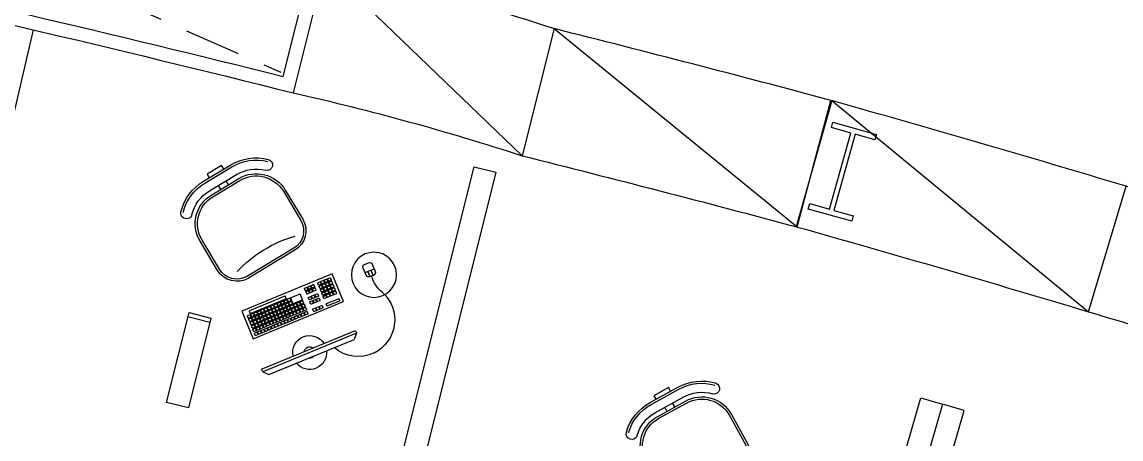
# Model space of a CAD drawing. Extents: x -1.7 to 87, y -33.6 to 19.
# Drawn here: x 33.221 to 38.089, y 2.799 to 4.645 of the extents above; entities that cross this region are included whole.
import ezdxf

# ---------------------------------------------------------------- set-up
doc = ezdxf.new("R2010")
doc.units = 0
doc.linetypes.add('HIDDEN', pattern=[0.375, 0.25, -0.125])
for name, color, linetype in [('AR-ARMÁRIOS', 2, 'Continuous'), ('AR-DIV', 2, 'Continuous'), ('AR-EST', 4, 'Continuous'), ('AR-MOB', 2, 'Continuous'), ('AR-PRJ', 1, 'HIDDEN')]:
    doc.layers.add(name, color=color, linetype=linetype)

# ---------------------------------------------------------------- blocks, each defined once
blk = doc.blocks.new('CADEIRA-S')
at = {"color": 2}
for p, q in [((0.0718, 0.2686), (-0.0682, 0.2686)), ((0.0718, 0.2186), (-0.0682, 0.2186)), ((0.0718, 0.1986), (-0.0682, 0.1986)), ((-0.2182, 0.0486), (-0.2182, -0.1014)), ((0.2218, -0.1014), (0.2218, 0.0486)), ((-0.1182, -0.2014), (0.1218, -0.2014))]:
    blk.add_line(p, q, dxfattribs=at)
at = {"color": 1}
for p, q in [((0.0718, 0.2586), (-0.0682, 0.2586)), ((-0.0148, 0.1986), (-0.0149, 0.2186)), ((0.0252, 0.1986), (0.0251, 0.2186)), ((0.0718, 0.1886), (-0.0682, 0.1886)), ((-0.2082, 0.0486), (-0.2082, -0.1014)), ((0.2118, -0.1014), (0.2118, 0.0486)), ((-0.1182, -0.1914), (0.1218, -0.1914))]:
    blk.add_line(p, q, dxfattribs=at)
at = {"color": 2}
blk.add_lwpolyline([(-0.032, 0.2686), (-0.032, 0.2867), (0.0426, 0.2867), (0.0426, 0.2686)], dxfattribs=at)
for centre, radius, start, end in [((-0.0682, 0.0486), 0.22, 90, 135), ((0.0718, 0.0486), 0.22, 45, 90), ((-0.2061, 0.1864), 0.025, 135, 315), ((-0.0682, 0.0486), 0.15, 90, 180), ((-0.0682, 0.0486), 0.17, 90, 135), ((0.0718, 0.0486), 0.17, 45, 90), ((0.0718, 0.0486), 0.15, 0, 90), ((0.2097, 0.1864), 0.025, 225, 45), ((-0.1182, -0.1014), 0.1, 180, 270), ((0.1218, -0.1014), 0.1, 270, 0)]:
    blk.add_arc(centre, radius, start, end, dxfattribs=at)
at = {"color": 1}
for centre, radius, start, end in [((-0.0682, 0.0486), 0.21, 90, 135), ((0.0718, 0.0486), 0.21, 45, 90), ((-0.0682, 0.0486), 0.14, 90, 180), ((0.0718, 0.0486), 0.14, 0, 90), ((-0.1182, -0.1014), 0.09, 180, 270), ((-0.0052, -0.6823), 0.5534, 73.6911, 105.2491), ((0.1218, -0.1014), 0.09, 270, 0)]:
    blk.add_arc(centre, radius, start, end, dxfattribs=at)
blk = doc.blocks.new('CPU')
at = {"color": 1}
blk.add_line((1.1721, 1.0512), (1.1721, 0.9512), dxfattribs=at)
blk.add_lwpolyline([(0.7821, 0.9512), (1.1921, 0.9512), (1.1921, 1.0512), (0.7821, 1.0512)], close=True, dxfattribs=at)
blk = doc.blocks.new('estacao de trabalho 290 x 150')
at = {"color": 252}
for p, q in [((-0.691, 0.7737), (-0.5904, 0.9098)), ((-0.681, 0.7663), (-0.5804, 0.9024)), ((-0.5808, 0.9046), (-0.5882, 0.9101)), ((-0.5718, 0.898), (-0.5753, 0.9006)), ((-0.6921, 0.7463), (-0.7165, 0.7132)), ((-0.6832, 0.7659), (-0.6907, 0.7714)), ((-0.6693, 0.7315), (-0.6898, 0.7467)), ((-0.6743, 0.7593), (-0.6777, 0.7619)), ((-0.7501, 0.6937), (-0.7475, 0.6972)), ((-0.7401, 0.6863), (-0.7375, 0.6898)), ((-0.7162, 0.711), (-0.6957, 0.6958)), ((-0.6934, 0.6962), (-0.669, 0.7293)), ((-0.7044, 0.5873), (-0.7381, 0.5416)), ((-0.6955, 0.5827), (-0.7022, 0.5876)), ((-0.7378, 0.5394), (-0.7311, 0.5345)), ((-0.7289, 0.5348), (-0.6952, 0.5804))]:
    blk.add_line(p, q, dxfattribs=at)
at = {"color": 2}
for p, q in [((-0.3423, 0.788), (-0.3379, 0.7583)), ((-0.3379, 0.7583), (-0.5801, 0.4305)), ((-0.8789, 0.4551), (-0.905, 0.4198)), ((-0.8666, 0.4291), (-0.887, 0.4442)), ((-0.887, 0.4442), (-0.8666, 0.4291)), ((-0.8758, 0.4167), (-0.8962, 0.4318)), ((-0.6097, 0.426), (-0.5801, 0.4305))]:
    blk.add_line(p, q, dxfattribs=at)
for points in [[(-0.8381, 0.5953), (-0.5809, 0.9435), (-0.4743, 0.8647), (-0.7315, 0.5165)], [(-1.45, 0), (1.45, 0), (1.45, 0.1), (-1.45, 0.1)]]:
    blk.add_lwpolyline(points, close=True, dxfattribs=at)
at = {"color": 252}
for points in [[(-0.5778, 0.8826), (-0.5848, 0.8877, 0.414214), (-0.5874, 0.8873), (-0.5926, 0.8804, 0.414214), (-0.5922, 0.8777), (-0.5852, 0.8726, 0.414214), (-0.5826, 0.873), (-0.5774, 0.8799, 0.414214)], [(-0.5683, 0.8954), (-0.5753, 0.9006, 0.414214), (-0.5779, 0.9002), (-0.5831, 0.8932, 0.414214), (-0.5827, 0.8906), (-0.5757, 0.8854, 0.414214), (-0.5731, 0.8858), (-0.5679, 0.8928, 0.414214)], [(-0.565, 0.8731), (-0.5719, 0.8782, 0.414214), (-0.5746, 0.8778), (-0.5797, 0.8708, 0.414214), (-0.5793, 0.8682), (-0.5724, 0.8631, 0.414214), (-0.5697, 0.8635), (-0.5646, 0.8704, 0.414214)], [(-0.5588, 0.9083), (-0.5658, 0.9134, 0.414214), (-0.5684, 0.913), (-0.5736, 0.9061, 0.414214), (-0.5732, 0.9034), (-0.5662, 0.8983, 0.414214), (-0.5636, 0.8987), (-0.5584, 0.9057, 0.414214)], [(-0.5555, 0.8859), (-0.5624, 0.8911, 0.414214), (-0.5651, 0.8907), (-0.5702, 0.8837, 0.414214), (-0.5698, 0.8811), (-0.5629, 0.8759, 0.414214), (-0.5602, 0.8763), (-0.5551, 0.8833, 0.414214)], [(-0.546, 0.8988), (-0.5529, 0.9039, 0.414214), (-0.5556, 0.9035), (-0.5607, 0.8966, 0.414214), (-0.5603, 0.8939), (-0.5533, 0.8888, 0.414214), (-0.5507, 0.8892), (-0.5456, 0.8962, 0.414214)], [(-0.5426, 0.8764), (-0.5495, 0.8816, 0.414214), (-0.5522, 0.8812), (-0.5573, 0.8742, 0.414214), (-0.5569, 0.8716), (-0.55, 0.8664, 0.414214), (-0.5473, 0.8668), (-0.5422, 0.8738, 0.414214)], [(-0.5331, 0.8893), (-0.54, 0.8944, 0.414214), (-0.5427, 0.894), (-0.5478, 0.8871, 0.414214), (-0.5474, 0.8844), (-0.5405, 0.8793, 0.414214), (-0.5378, 0.8797), (-0.5327, 0.8866, 0.414214)], [(-0.5202, 0.8798), (-0.5272, 0.8849, 0.414214), (-0.5298, 0.8845), (-0.535, 0.8776, 0.414214), (-0.5346, 0.8749), (-0.5276, 0.8698, 0.414214), (-0.525, 0.8702), (-0.5198, 0.8771, 0.414214)], [(-0.6159, 0.8311), (-0.6228, 0.8362, 0.414214), (-0.6255, 0.8358), (-0.6306, 0.8289, 0.414214), (-0.6302, 0.8262), (-0.6233, 0.8211, 0.414214), (-0.6206, 0.8215), (-0.6155, 0.8284, 0.414214)], [(-0.6064, 0.844), (-0.6133, 0.8491, 0.414214), (-0.616, 0.8487), (-0.6211, 0.8417, 0.414214), (-0.6207, 0.8391), (-0.6137, 0.834, 0.414214), (-0.6111, 0.8344), (-0.606, 0.8413, 0.414214)], [(-0.5969, 0.8568), (-0.6038, 0.862, 0.414214), (-0.6065, 0.8616), (-0.6116, 0.8546, 0.414214), (-0.6112, 0.852), (-0.6042, 0.8468, 0.414214), (-0.6016, 0.8472), (-0.5965, 0.8542, 0.414214)], [(-0.5935, 0.8345), (-0.6004, 0.8396, 0.414214), (-0.6031, 0.8392), (-0.6082, 0.8322, 0.414214), (-0.6078, 0.8296), (-0.6009, 0.8245, 0.414214), (-0.5982, 0.8249), (-0.5931, 0.8318, 0.414214)], [(-0.5873, 0.8697), (-0.5943, 0.8748, 0.414214), (-0.5969, 0.8744), (-0.6021, 0.8675, 0.414214), (-0.6017, 0.8648), (-0.5947, 0.8597, 0.414214), (-0.5921, 0.8601), (-0.5869, 0.8671, 0.414214)], [(-0.584, 0.8473), (-0.5909, 0.8525, 0.414214), (-0.5936, 0.8521), (-0.5987, 0.8451, 0.414214), (-0.5983, 0.8425), (-0.5914, 0.8373, 0.414214), (-0.5887, 0.8377), (-0.5836, 0.8447, 0.414214)], [(-0.5806, 0.8249), (-0.5876, 0.8301, 0.414214), (-0.5902, 0.8297), (-0.5954, 0.8227, 0.414214), (-0.595, 0.8201), (-0.588, 0.8149, 0.414214), (-0.5854, 0.8153), (-0.5802, 0.8223, 0.414214)], [(-0.5745, 0.8602), (-0.5814, 0.8653, 0.414214), (-0.5841, 0.8649), (-0.5892, 0.858, 0.414214), (-0.5888, 0.8553), (-0.5819, 0.8502, 0.414214), (-0.5792, 0.8506), (-0.5741, 0.8575, 0.414214)], [(-0.5711, 0.8378), (-0.5781, 0.843, 0.414214), (-0.5807, 0.8426), (-0.5859, 0.8356, 0.414214), (-0.5855, 0.833), (-0.5785, 0.8278, 0.414214), (-0.5759, 0.8282), (-0.5707, 0.8352, 0.414214)], [(-0.5616, 0.8507), (-0.5686, 0.8558, 0.414214), (-0.5712, 0.8554), (-0.5763, 0.8485, 0.414214), (-0.5759, 0.8458), (-0.569, 0.8407, 0.414214), (-0.5663, 0.8411), (-0.5612, 0.848, 0.414214)], [(-0.5582, 0.8283), (-0.5652, 0.8334, 0.414214), (-0.5678, 0.833), (-0.573, 0.8261, 0.414214), (-0.5726, 0.8234), (-0.5656, 0.8183, 0.414214), (-0.563, 0.8187), (-0.5578, 0.8257, 0.414214)], [(-0.5521, 0.8636), (-0.5591, 0.8687, 0.414214), (-0.5617, 0.8683), (-0.5668, 0.8613, 0.414214), (-0.5664, 0.8587), (-0.5595, 0.8536, 0.414214), (-0.5568, 0.8539), (-0.5517, 0.8609, 0.414214)], [(-0.5487, 0.8412), (-0.5557, 0.8463, 0.414214), (-0.5583, 0.8459), (-0.5635, 0.839, 0.414214), (-0.5631, 0.8363), (-0.5561, 0.8312, 0.414214), (-0.5535, 0.8316), (-0.5483, 0.8385, 0.414214)], [(-0.5392, 0.854), (-0.5462, 0.8592, 0.414214), (-0.5488, 0.8588), (-0.554, 0.8518, 0.414214), (-0.5536, 0.8492), (-0.5466, 0.844, 0.414214), (-0.544, 0.8444), (-0.5388, 0.8514, 0.414214)], [(-0.5359, 0.8317), (-0.5428, 0.8368, 0.414214), (-0.5455, 0.8364), (-0.5506, 0.8295, 0.414214), (-0.5502, 0.8268), (-0.5433, 0.8217, 0.414214), (-0.5406, 0.8221), (-0.5355, 0.829, 0.414214)], [(-0.5297, 0.8669), (-0.5367, 0.8721, 0.414214), (-0.5393, 0.8717), (-0.5445, 0.8647, 0.414214), (-0.5441, 0.8621), (-0.5371, 0.8569, 0.414214), (-0.5345, 0.8573), (-0.5293, 0.8643, 0.414214)], [(-0.5264, 0.8445), (-0.5333, 0.8497, 0.414214), (-0.536, 0.8493), (-0.5411, 0.8423, 0.414214), (-0.5407, 0.8397), (-0.5338, 0.8345, 0.414214), (-0.5311, 0.8349), (-0.526, 0.8419, 0.414214)], [(-0.5169, 0.8574), (-0.5238, 0.8625, 0.414214), (-0.5265, 0.8621), (-0.5316, 0.8552, 0.414214), (-0.5312, 0.8525), (-0.5242, 0.8474, 0.414214), (-0.5216, 0.8478), (-0.5165, 0.8548, 0.414214)], [(-0.5105, 0.8338), (-0.5175, 0.8389, 0.414214), (-0.5201, 0.8385), (-0.5253, 0.8315, 0.414214), (-0.5249, 0.8289), (-0.5179, 0.8238, 0.414214), (-0.5153, 0.8242), (-0.5101, 0.8311, 0.414214)], [(-0.5073, 0.8703), (-0.5143, 0.8754, 0.414214), (-0.5169, 0.875), (-0.5221, 0.8681, 0.414214), (-0.5217, 0.8654), (-0.5147, 0.8603, 0.414214), (-0.5121, 0.8607), (-0.507, 0.8676, 0.414214)], [(-0.501, 0.8466), (-0.508, 0.8518, 0.414214), (-0.5106, 0.8514), (-0.5158, 0.8444, 0.414214), (-0.5154, 0.8418), (-0.5084, 0.8366, 0.414214), (-0.5058, 0.837), (-0.5006, 0.844, 0.414214)], [(-0.4915, 0.8595), (-0.4985, 0.8646, 0.414214), (-0.5011, 0.8642), (-0.5063, 0.8573, 0.414214), (-0.5059, 0.8546), (-0.4989, 0.8495, 0.414214), (-0.4963, 0.8499), (-0.4911, 0.8569, 0.414214)], [(-0.6539, 0.7796), (-0.6608, 0.7848, 0.414214), (-0.6635, 0.7844), (-0.6686, 0.7774, 0.414214), (-0.6682, 0.7748), (-0.6613, 0.7696, 0.414214), (-0.6586, 0.77), (-0.6535, 0.777, 0.414214)], [(-0.6444, 0.7925), (-0.6513, 0.7976, 0.414214), (-0.654, 0.7972), (-0.6591, 0.7903, 0.414214), (-0.6587, 0.7876), (-0.6518, 0.7825, 0.414214), (-0.6491, 0.7829), (-0.644, 0.7898, 0.414214)], [(-0.6349, 0.8054), (-0.6418, 0.8105, 0.414214), (-0.6445, 0.8101), (-0.6496, 0.8031, 0.414214), (-0.6492, 0.8005), (-0.6423, 0.7954, 0.414214), (-0.6396, 0.7958), (-0.6345, 0.8027, 0.414214)], [(-0.6315, 0.783), (-0.6385, 0.7881, 0.414214), (-0.6411, 0.7877), (-0.6463, 0.7808, 0.414214), (-0.6459, 0.7781), (-0.6389, 0.773, 0.414214), (-0.6363, 0.7734), (-0.6311, 0.7803, 0.414214)], [(-0.6254, 0.8182), (-0.6323, 0.8234, 0.414214), (-0.635, 0.823), (-0.6401, 0.816, 0.414214), (-0.6397, 0.8134), (-0.6328, 0.8082, 0.414214), (-0.6301, 0.8086), (-0.625, 0.8156, 0.414214)], [(-0.622, 0.7958), (-0.629, 0.801, 0.414214), (-0.6316, 0.8006), (-0.6368, 0.7936, 0.414214), (-0.6364, 0.791), (-0.6294, 0.7858, 0.414214), (-0.6268, 0.7862), (-0.6216, 0.7932, 0.414214)], [(-0.6187, 0.7735), (-0.6256, 0.7786, 0.414214), (-0.6283, 0.7782), (-0.6334, 0.7713, 0.414214), (-0.633, 0.7686), (-0.626, 0.7635, 0.414214), (-0.6234, 0.7639), (-0.6183, 0.7708, 0.414214)], [(-0.6125, 0.8087), (-0.6195, 0.8139, 0.414214), (-0.6221, 0.8135), (-0.6272, 0.8065, 0.414214), (-0.6268, 0.8039), (-0.6199, 0.7987, 0.414214), (-0.6172, 0.7991), (-0.6121, 0.8061, 0.414214)], [(-0.6091, 0.7863), (-0.6161, 0.7915, 0.414214), (-0.6187, 0.7911), (-0.6239, 0.7841, 0.414214), (-0.6235, 0.7815), (-0.6165, 0.7763, 0.414214), (-0.6139, 0.7767), (-0.6087, 0.7837, 0.414214)], [(-0.603, 0.8216), (-0.61, 0.8267, 0.414214), (-0.6126, 0.8263), (-0.6177, 0.8194, 0.414214), (-0.6173, 0.8167), (-0.6104, 0.8116, 0.414214), (-0.6077, 0.812), (-0.6026, 0.8189, 0.414214)], [(-0.5996, 0.7992), (-0.6066, 0.8043, 0.414214), (-0.6092, 0.8039), (-0.6144, 0.797, 0.414214), (-0.614, 0.7943), (-0.607, 0.7892, 0.414214), (-0.6044, 0.7896), (-0.5992, 0.7966, 0.414214)], [(-0.5963, 0.7768), (-0.6032, 0.782, 0.414214), (-0.6059, 0.7816), (-0.611, 0.7746, 0.414214), (-0.6106, 0.772), (-0.6037, 0.7668, 0.414214), (-0.601, 0.7672), (-0.5959, 0.7742, 0.414214)], [(-0.5901, 0.8121), (-0.5971, 0.8172, 0.414214), (-0.5997, 0.8168), (-0.6049, 0.8099, 0.414214), (-0.6045, 0.8072), (-0.5975, 0.8021, 0.414214), (-0.5949, 0.8025), (-0.5897, 0.8094, 0.414214)], [(-0.5868, 0.7897), (-0.5937, 0.7948, 0.414214), (-0.5964, 0.7944), (-0.6015, 0.7875, 0.414214), (-0.6011, 0.7848), (-0.5942, 0.7797, 0.414214), (-0.5915, 0.7801), (-0.5864, 0.7871, 0.414214)], [(-0.5773, 0.8026), (-0.5842, 0.8077, 0.414214), (-0.5869, 0.8073), (-0.592, 0.8004, 0.414214), (-0.5916, 0.7977), (-0.5846, 0.7926, 0.414214), (-0.582, 0.793), (-0.5769, 0.7999, 0.414214)], [(-0.5739, 0.7802), (-0.5809, 0.7853, 0.414214), (-0.5835, 0.7849), (-0.5886, 0.778, 0.414214), (-0.5882, 0.7753), (-0.5813, 0.7702, 0.414214), (-0.5786, 0.7706), (-0.5735, 0.7775, 0.414214)], [(-0.5678, 0.8154), (-0.5747, 0.8206, 0.414214), (-0.5774, 0.8202), (-0.5825, 0.8132, 0.414214), (-0.5821, 0.8106), (-0.5751, 0.8054, 0.414214), (-0.5725, 0.8058), (-0.5674, 0.8128, 0.414214)], [(-0.5644, 0.7931), (-0.5713, 0.7982, 0.414214), (-0.574, 0.7978), (-0.5791, 0.7908, 0.414214), (-0.5787, 0.7882), (-0.5718, 0.7831, 0.414214), (-0.5691, 0.7835), (-0.564, 0.7904, 0.414214)], [(-0.5549, 0.8059), (-0.5618, 0.8111, 0.414214), (-0.5645, 0.8107), (-0.5696, 0.8037, 0.414214), (-0.5692, 0.8011), (-0.5623, 0.7959, 0.414214), (-0.5596, 0.7963), (-0.5545, 0.8033, 0.414214)], [(-0.5486, 0.7823), (-0.5555, 0.7874, 0.414214), (-0.5582, 0.787), (-0.5633, 0.7801, 0.414214), (-0.5629, 0.7774), (-0.556, 0.7723, 0.414214), (-0.5533, 0.7727), (-0.5482, 0.7796, 0.414214)], [(-0.5454, 0.8188), (-0.5523, 0.8239, 0.414214), (-0.555, 0.8235), (-0.5601, 0.8166, 0.414214), (-0.5597, 0.8139), (-0.5528, 0.8088, 0.414214), (-0.5501, 0.8092), (-0.545, 0.8162, 0.414214)], [(-0.5391, 0.7952), (-0.546, 0.8003, 0.414214), (-0.5487, 0.7999), (-0.5538, 0.7929, 0.414214), (-0.5534, 0.7903), (-0.5464, 0.7852, 0.414214), (-0.5438, 0.7856), (-0.5387, 0.7925, 0.414214)], [(-0.5295, 0.808), (-0.5365, 0.8132, 0.414214), (-0.5391, 0.8128), (-0.5443, 0.8058, 0.414214), (-0.5439, 0.8032), (-0.5369, 0.798, 0.414214), (-0.5343, 0.7984), (-0.5292, 0.8054, 0.414214)], [(-0.52, 0.8209), (-0.527, 0.826, 0.414214), (-0.5296, 0.8256), (-0.5348, 0.8187, 0.414214), (-0.5344, 0.816), (-0.5274, 0.8109, 0.414214), (-0.5248, 0.8113), (-0.5196, 0.8182, 0.414214)], [(-0.6729, 0.7539), (-0.6799, 0.759, 0.414214), (-0.6825, 0.7586), (-0.6877, 0.7517, 0.414214), (-0.6873, 0.749), (-0.6803, 0.7439, 0.414214), (-0.6777, 0.7443), (-0.6725, 0.7512, 0.414214)], [(-0.6634, 0.7667), (-0.6704, 0.7719, 0.414214), (-0.673, 0.7715), (-0.6781, 0.7645, 0.414214), (-0.6777, 0.7619), (-0.6708, 0.7567, 0.414214), (-0.6681, 0.7571), (-0.663, 0.7641, 0.414214)], [(-0.66, 0.7444), (-0.667, 0.7495, 0.414214), (-0.6696, 0.7491), (-0.6748, 0.7422, 0.414214), (-0.6744, 0.7395), (-0.6674, 0.7344, 0.414214), (-0.6648, 0.7348), (-0.6596, 0.7417, 0.414214)], [(-0.6505, 0.7572), (-0.6575, 0.7624, 0.414214), (-0.6601, 0.762), (-0.6653, 0.755, 0.414214), (-0.6649, 0.7524), (-0.6579, 0.7472, 0.414214), (-0.6553, 0.7476), (-0.6501, 0.7546, 0.414214)], [(-0.6472, 0.7349), (-0.6541, 0.74, 0.414214), (-0.6568, 0.7396), (-0.6619, 0.7326, 0.414214), (-0.6615, 0.73), (-0.6546, 0.7249, 0.414214), (-0.6519, 0.7253), (-0.6468, 0.7322, 0.414214)], [(-0.641, 0.7701), (-0.648, 0.7752, 0.414214), (-0.6506, 0.7748), (-0.6558, 0.7679, 0.414214), (-0.6554, 0.7652), (-0.6484, 0.7601, 0.414214), (-0.6458, 0.7605), (-0.6406, 0.7675, 0.414214)], [(-0.6377, 0.7477), (-0.6446, 0.7529, 0.414214), (-0.6473, 0.7525), (-0.6524, 0.7455, 0.414214), (-0.652, 0.7429), (-0.6451, 0.7377, 0.414214), (-0.6424, 0.7381), (-0.6373, 0.7451, 0.414214)], [(-0.6343, 0.7254), (-0.6413, 0.7305, 0.414214), (-0.6439, 0.7301), (-0.649, 0.7231, 0.414214), (-0.6486, 0.7205), (-0.6417, 0.7154, 0.414214), (-0.639, 0.7158), (-0.6339, 0.7227, 0.414214)], [(-0.6282, 0.7606), (-0.6351, 0.7657, 0.414214), (-0.6378, 0.7653), (-0.6429, 0.7584, 0.414214), (-0.6425, 0.7557), (-0.6355, 0.7506, 0.414214), (-0.6329, 0.751), (-0.6278, 0.758, 0.414214)], [(-0.6248, 0.7382), (-0.6317, 0.7434, 0.414214), (-0.6344, 0.743), (-0.6395, 0.736, 0.414214), (-0.6391, 0.7334), (-0.6322, 0.7282, 0.414214), (-0.6295, 0.7286), (-0.6244, 0.7356, 0.414214)], [(-0.6153, 0.7511), (-0.6222, 0.7562, 0.414214), (-0.6249, 0.7558), (-0.63, 0.7489, 0.414214), (-0.6296, 0.7462), (-0.6227, 0.7411, 0.414214), (-0.62, 0.7415), (-0.6149, 0.7484, 0.414214)], [(-0.6119, 0.7287), (-0.6189, 0.7339, 0.414214), (-0.6215, 0.7335), (-0.6267, 0.7265, 0.414214), (-0.6263, 0.7239), (-0.6193, 0.7187, 0.414214), (-0.6167, 0.7191), (-0.6115, 0.7261, 0.414214)], [(-0.6058, 0.764), (-0.6127, 0.7691, 0.414214), (-0.6154, 0.7687), (-0.6205, 0.7617, 0.414214), (-0.6201, 0.7591), (-0.6132, 0.754, 0.414214), (-0.6105, 0.7544), (-0.6054, 0.7613, 0.414214)], [(-0.6024, 0.7416), (-0.6094, 0.7467, 0.414214), (-0.612, 0.7463), (-0.6172, 0.7394, 0.414214), (-0.6168, 0.7367), (-0.6098, 0.7316, 0.414214), (-0.6072, 0.732), (-0.602, 0.7389, 0.414214)], [(-0.5929, 0.7545), (-0.5999, 0.7596, 0.414214), (-0.6025, 0.7592), (-0.6077, 0.7522, 0.414214), (-0.6073, 0.7496), (-0.6003, 0.7445, 0.414214), (-0.5977, 0.7449), (-0.5925, 0.7518, 0.414214)], [(-0.5866, 0.7308), (-0.5935, 0.7359, 0.414214), (-0.5962, 0.7356), (-0.6013, 0.7286, 0.414214), (-0.6009, 0.7259), (-0.594, 0.7208, 0.414214), (-0.5913, 0.7212), (-0.5862, 0.7282, 0.414214)], [(-0.5834, 0.7673), (-0.5904, 0.7725, 0.414214), (-0.593, 0.7721), (-0.5981, 0.7651, 0.414214), (-0.5977, 0.7625), (-0.5908, 0.7573, 0.414214), (-0.5881, 0.7577), (-0.583, 0.7647, 0.414214)], [(-0.5771, 0.7437), (-0.584, 0.7488, 0.414214), (-0.5867, 0.7484), (-0.5918, 0.7415, 0.414214), (-0.5914, 0.7388), (-0.5845, 0.7337, 0.414214), (-0.5818, 0.7341), (-0.5767, 0.741, 0.414214)], [(-0.5676, 0.7566), (-0.5745, 0.7617, 0.414214), (-0.5772, 0.7613), (-0.5823, 0.7543, 0.414214), (-0.5819, 0.7517), (-0.575, 0.7465, 0.414214), (-0.5723, 0.7469), (-0.5672, 0.7539, 0.414214)], [(-0.5581, 0.7694), (-0.565, 0.7746, 0.414214), (-0.5677, 0.7742), (-0.5728, 0.7672, 0.414214), (-0.5724, 0.7646), (-0.5655, 0.7594, 0.414214), (-0.5628, 0.7598), (-0.5577, 0.7668, 0.414214)], [(-0.7474, 0.6796), (-0.7544, 0.6847, 0.414214), (-0.757, 0.6843), (-0.7621, 0.6773, 0.414214), (-0.7617, 0.6747), (-0.7548, 0.6696, 0.414214), (-0.7521, 0.67), (-0.747, 0.6769, 0.414214)], [(-0.7379, 0.6924), (-0.7448, 0.6976, 0.414214), (-0.7475, 0.6972), (-0.7526, 0.6902, 0.414214), (-0.7522, 0.6876), (-0.7453, 0.6824, 0.414214), (-0.7426, 0.6828), (-0.7375, 0.6898, 0.414214)], [(-0.725, 0.6829), (-0.732, 0.6881, 0.414214), (-0.7346, 0.6877), (-0.7398, 0.6807, 0.414214), (-0.7394, 0.6781), (-0.7324, 0.6729, 0.414214), (-0.7298, 0.6733), (-0.7246, 0.6803, 0.414214)], [(-0.6757, 0.6963), (-0.6826, 0.7014, 0.414214), (-0.6853, 0.701), (-0.6904, 0.694, 0.414214), (-0.69, 0.6914), (-0.6831, 0.6863, 0.414214), (-0.6804, 0.6867), (-0.6753, 0.6936, 0.414214)], [(-0.6662, 0.7091), (-0.6731, 0.7143, 0.414214), (-0.6758, 0.7139), (-0.6809, 0.7069, 0.414214), (-0.6805, 0.7043), (-0.6736, 0.6991, 0.414214), (-0.6709, 0.6995), (-0.6658, 0.7065, 0.414214)], [(-0.6628, 0.6867), (-0.6698, 0.6919, 0.414214), (-0.6724, 0.6915), (-0.6776, 0.6845, 0.414214), (-0.6772, 0.6819), (-0.6702, 0.6767, 0.414214), (-0.6676, 0.6771), (-0.6624, 0.6841, 0.414214)], [(-0.6567, 0.722), (-0.6636, 0.7271, 0.414214), (-0.6663, 0.7267), (-0.6714, 0.7198, 0.414214), (-0.671, 0.7171), (-0.6641, 0.712, 0.414214), (-0.6614, 0.7124), (-0.6563, 0.7193, 0.414214)], [(-0.6533, 0.6996), (-0.6603, 0.7048, 0.414214), (-0.6629, 0.7044), (-0.6681, 0.6974, 0.414214), (-0.6677, 0.6948), (-0.6607, 0.6896, 0.414214), (-0.6581, 0.69), (-0.6529, 0.697, 0.414214)], [(-0.65, 0.6772), (-0.6569, 0.6824, 0.414214), (-0.6596, 0.682), (-0.6647, 0.675, 0.414214), (-0.6643, 0.6724), (-0.6573, 0.6672, 0.414214), (-0.6547, 0.6676), (-0.6496, 0.6746, 0.414214)], [(-0.6438, 0.7125), (-0.6508, 0.7176, 0.414214), (-0.6534, 0.7172), (-0.6586, 0.7103, 0.414214), (-0.6582, 0.7076), (-0.6512, 0.7025, 0.414214), (-0.6486, 0.7029), (-0.6434, 0.7098, 0.414214)], [(-0.6405, 0.6901), (-0.6474, 0.6952, 0.414214), (-0.65, 0.6948), (-0.6552, 0.6879, 0.414214), (-0.6548, 0.6852), (-0.6478, 0.6801, 0.414214), (-0.6452, 0.6805), (-0.6401, 0.6875, 0.414214)], [(-0.6309, 0.703), (-0.6379, 0.7081, 0.414214), (-0.6405, 0.7077), (-0.6457, 0.7008, 0.414214), (-0.6453, 0.6981), (-0.6383, 0.693, 0.414214), (-0.6357, 0.6934), (-0.6305, 0.7003, 0.414214)], [(-0.6246, 0.6793), (-0.6316, 0.6845, 0.414214), (-0.6342, 0.6841), (-0.6394, 0.6771, 0.414214), (-0.639, 0.6745), (-0.632, 0.6693, 0.414214), (-0.6294, 0.6697), (-0.6242, 0.6767, 0.414214)], [(-0.6214, 0.7158), (-0.6284, 0.721, 0.414214), (-0.631, 0.7206), (-0.6362, 0.7136, 0.414214), (-0.6358, 0.711), (-0.6288, 0.7058, 0.414214), (-0.6262, 0.7062), (-0.621, 0.7132, 0.414214)], [(-0.6151, 0.6922), (-0.6221, 0.6973, 0.414214), (-0.6247, 0.6969), (-0.6299, 0.69, 0.414214), (-0.6295, 0.6873), (-0.6225, 0.6822, 0.414214), (-0.6199, 0.6826), (-0.6147, 0.6896, 0.414214)], [(-0.6056, 0.7051), (-0.6126, 0.7102, 0.414214), (-0.6152, 0.7098), (-0.6203, 0.7029, 0.414214), (-0.6199, 0.7002), (-0.613, 0.6951, 0.414214), (-0.6103, 0.6955), (-0.6052, 0.7024, 0.414214)], [(-0.5961, 0.7179), (-0.6031, 0.7231, 0.414214), (-0.6057, 0.7227), (-0.6108, 0.7157, 0.414214), (-0.6104, 0.7131), (-0.6035, 0.7079, 0.414214), (-0.6008, 0.7083), (-0.5957, 0.7153, 0.414214)], [(-0.7847, 0.629), (-0.7917, 0.6341, 0.414214), (-0.7943, 0.6337), (-0.7995, 0.6268, 0.414214), (-0.7991, 0.6241), (-0.7921, 0.619, 0.414214), (-0.7895, 0.6194), (-0.7843, 0.6263, 0.414214)], [(-0.7752, 0.6418), (-0.7822, 0.647, 0.414214), (-0.7848, 0.6466), (-0.79, 0.6396, 0.414214), (-0.7896, 0.637), (-0.7826, 0.6318, 0.414214), (-0.78, 0.6322), (-0.7748, 0.6392, 0.414214)], [(-0.7624, 0.6323), (-0.7693, 0.6375, 0.414214), (-0.772, 0.6371), (-0.7771, 0.6301, 0.414214), (-0.7767, 0.6275), (-0.7698, 0.6223, 0.414214), (-0.7671, 0.6227), (-0.762, 0.6297, 0.414214)], [(-0.7569, 0.6667), (-0.7639, 0.6718, 0.414214), (-0.7665, 0.6714), (-0.7716, 0.6645, 0.414214), (-0.7713, 0.6618), (-0.7643, 0.6567, 0.414214), (-0.7617, 0.6571), (-0.7565, 0.664, 0.414214)], [(-0.744, 0.6572), (-0.751, 0.6623, 0.414214), (-0.7536, 0.6619), (-0.7588, 0.655, 0.414214), (-0.7584, 0.6523), (-0.7514, 0.6472, 0.414214), (-0.7488, 0.6476), (-0.7436, 0.6545, 0.414214)], [(-0.7345, 0.6701), (-0.7415, 0.6752, 0.414214), (-0.7441, 0.6748), (-0.7493, 0.6678, 0.414214), (-0.7489, 0.6652), (-0.7419, 0.6601, 0.414214), (-0.7393, 0.6605), (-0.7341, 0.6674, 0.414214)], [(-0.7211, 0.6406), (-0.7281, 0.6458, 0.414214), (-0.7307, 0.6454), (-0.7359, 0.6384, 0.414214), (-0.7355, 0.6358), (-0.7285, 0.6306, 0.414214), (-0.7259, 0.631), (-0.7207, 0.638, 0.414214)], [(-0.7116, 0.6535), (-0.7186, 0.6586, 0.414214), (-0.7212, 0.6582), (-0.7264, 0.6513, 0.414214), (-0.726, 0.6486), (-0.719, 0.6435, 0.414214), (-0.7164, 0.6439), (-0.7112, 0.6508, 0.414214)], [(-0.7047, 0.629), (-0.7117, 0.6342, 0.414214), (-0.7143, 0.6338), (-0.7195, 0.6268, 0.414214), (-0.7191, 0.6242), (-0.7121, 0.619, 0.414214), (-0.7095, 0.6194), (-0.7043, 0.6264, 0.414214)], [(-0.7021, 0.6664), (-0.7091, 0.6715, 0.414214), (-0.7117, 0.6711), (-0.7169, 0.6641, 0.414214), (-0.7165, 0.6615), (-0.7095, 0.6564, 0.414214), (-0.7069, 0.6568), (-0.7017, 0.6637, 0.414214)], [(-0.6952, 0.6419), (-0.7022, 0.647, 0.414214), (-0.7048, 0.6466), (-0.7099, 0.6397, 0.414214), (-0.7095, 0.637), (-0.7026, 0.6319, 0.414214), (-0.6999, 0.6323), (-0.6948, 0.6392, 0.414214)], [(-0.6857, 0.6548), (-0.6927, 0.6599, 0.414214), (-0.6953, 0.6595), (-0.7004, 0.6525, 0.414214), (-0.7, 0.6499), (-0.6931, 0.6448, 0.414214), (-0.6904, 0.6451), (-0.6853, 0.6521, 0.414214)], [(-0.6575, 0.6343), (-0.6645, 0.6395, 0.414214), (-0.6671, 0.6391), (-0.6723, 0.6321, 0.414214), (-0.6719, 0.6295), (-0.6649, 0.6243, 0.414214), (-0.6623, 0.6247), (-0.6571, 0.6317, 0.414214)], [(-0.6341, 0.6665), (-0.6411, 0.6716, 0.414214), (-0.6437, 0.6712), (-0.6489, 0.6643, 0.414214), (-0.6485, 0.6616), (-0.6415, 0.6565, 0.414214), (-0.6389, 0.6569), (-0.6337, 0.6638, 0.414214)], [(-0.8038, 0.6032), (-0.8107, 0.6084, 0.414214), (-0.8134, 0.608), (-0.8185, 0.601, 0.414214), (-0.8181, 0.5984), (-0.8111, 0.5932, 0.414214), (-0.8085, 0.5936), (-0.8034, 0.6006, 0.414214)], [(-0.7942, 0.6161), (-0.8012, 0.6212, 0.414214), (-0.8038, 0.6208), (-0.809, 0.6139, 0.414214), (-0.8086, 0.6112), (-0.8016, 0.6061, 0.414214), (-0.799, 0.6065), (-0.7938, 0.6135, 0.414214)], [(-0.7909, 0.5937), (-0.7978, 0.5989, 0.414214), (-0.8005, 0.5985), (-0.8056, 0.5915, 0.414214), (-0.8052, 0.5889), (-0.7983, 0.5837, 0.414214), (-0.7956, 0.5841), (-0.7905, 0.5911, 0.414214)], [(-0.7814, 0.6066), (-0.7883, 0.6117, 0.414214), (-0.791, 0.6113), (-0.7961, 0.6044, 0.414214), (-0.7957, 0.6017), (-0.7888, 0.5966, 0.414214), (-0.7861, 0.597), (-0.781, 0.604, 0.414214)], [(-0.778, 0.5842), (-0.785, 0.5894, 0.414214), (-0.7876, 0.589), (-0.7928, 0.582, 0.414214), (-0.7924, 0.5794), (-0.7854, 0.5742, 0.414214), (-0.7828, 0.5746), (-0.7776, 0.5816, 0.414214)], [(-0.7719, 0.6195), (-0.7788, 0.6246, 0.414214), (-0.7815, 0.6242), (-0.7866, 0.6173, 0.414214), (-0.7862, 0.6146), (-0.7793, 0.6095, 0.414214), (-0.7766, 0.6099), (-0.7715, 0.6168, 0.414214)], [(-0.7685, 0.5971), (-0.7755, 0.6022, 0.414214), (-0.7781, 0.6018), (-0.7832, 0.5949, 0.414214), (-0.7828, 0.5922), (-0.7759, 0.5871, 0.414214), (-0.7732, 0.5875), (-0.7681, 0.5944, 0.414214)], [(-0.759, 0.61), (-0.766, 0.6151, 0.414214), (-0.7686, 0.6147), (-0.7737, 0.6077, 0.414214), (-0.7733, 0.6051), (-0.7664, 0.6, 0.414214), (-0.7637, 0.6004), (-0.7586, 0.6073, 0.414214)], [(-0.7556, 0.5876), (-0.7626, 0.5927, 0.414214), (-0.7652, 0.5923), (-0.7704, 0.5854, 0.414214), (-0.77, 0.5827), (-0.763, 0.5776, 0.414214), (-0.7604, 0.578), (-0.7552, 0.5849, 0.414214)], [(-0.7495, 0.6228), (-0.7564, 0.628, 0.414214), (-0.7591, 0.6276), (-0.7642, 0.6206, 0.414214), (-0.7638, 0.618), (-0.7569, 0.6128, 0.414214), (-0.7542, 0.6132), (-0.7491, 0.6202, 0.414214)], [(-0.7461, 0.6005), (-0.7531, 0.6056, 0.414214), (-0.7557, 0.6052), (-0.7609, 0.5982, 0.414214), (-0.7605, 0.5956), (-0.7535, 0.5905, 0.414214), (-0.7509, 0.5909), (-0.7457, 0.5978, 0.414214)], [(-0.7366, 0.6133), (-0.7436, 0.6185, 0.414214), (-0.7462, 0.6181), (-0.7514, 0.6111, 0.414214), (-0.751, 0.6085), (-0.744, 0.6033, 0.414214), (-0.7414, 0.6037), (-0.7362, 0.6107, 0.414214)], [(-0.7333, 0.5909), (-0.7402, 0.5961, 0.414214), (-0.7429, 0.5957), (-0.748, 0.5887, 0.414214), (-0.7476, 0.5861), (-0.7407, 0.5809, 0.414214), (-0.738, 0.5813), (-0.7329, 0.5883, 0.414214)], [(-0.7238, 0.6038), (-0.7307, 0.609, 0.414214), (-0.7334, 0.6086), (-0.7385, 0.6016, 0.414214), (-0.7381, 0.599), (-0.7311, 0.5938, 0.414214), (-0.7285, 0.5942), (-0.7234, 0.6012, 0.414214)], [(-0.6766, 0.6086), (-0.6835, 0.6137, 0.414214), (-0.6862, 0.6133), (-0.6913, 0.6064, 0.414214), (-0.6909, 0.6037), (-0.6839, 0.5986, 0.414214), (-0.6813, 0.599), (-0.6762, 0.6059, 0.414214)], [(-0.667, 0.6215), (-0.674, 0.6266, 0.414214), (-0.6766, 0.6262), (-0.6818, 0.6192, 0.414214), (-0.6814, 0.6166), (-0.6744, 0.6115, 0.414214), (-0.6718, 0.6119), (-0.6666, 0.6188, 0.414214)], [(-0.7651, 0.5747), (-0.7721, 0.5799, 0.414214), (-0.7747, 0.5795), (-0.7799, 0.5725, 0.414214), (-0.7795, 0.5699), (-0.7725, 0.5647, 0.414214), (-0.7699, 0.5651), (-0.7647, 0.5721, 0.414214)], [(-0.7523, 0.5652), (-0.7592, 0.5703, 0.414214), (-0.7619, 0.5699), (-0.767, 0.563, 0.414214), (-0.7666, 0.5603), (-0.7597, 0.5552, 0.414214), (-0.757, 0.5556), (-0.7519, 0.5626, 0.414214)], [(-0.7428, 0.5781), (-0.7497, 0.5832, 0.414214), (-0.7524, 0.5828), (-0.7575, 0.5759, 0.414214), (-0.7571, 0.5732), (-0.7502, 0.5681, 0.414214), (-0.7475, 0.5685), (-0.7424, 0.5754, 0.414214)]]:
    blk.add_lwpolyline(points, format="xyb", close=True, dxfattribs=at)
at = {"color": 1}
blk.add_lwpolyline([(-0.3524, 0.7954), (-0.6198, 0.4335), (-0.6097, 0.426), (-0.3423, 0.788)], close=True, dxfattribs=at)
at = {"color": 2}
blk.add_lwpolyline([(-0.925, 0.4502, 0.414214), (-0.9224, 0.4327), (-0.8947, 0.4122, 0.414214), (-0.8772, 0.4148), (-0.8659, 0.43, 0.414214), (-0.8686, 0.4475), (-0.8963, 0.468, 0.414214), (-0.9138, 0.4654)], format="xyb", close=True, dxfattribs=at)
at = {"color": 1}
blk.add_circle((-0.8788, 0.4144), 0.1, dxfattribs=at)
at = {"color": 252}
for centre, start, end in [((-0.5891, 0.9088), 53.544, 143.544), ((-0.5817, 0.9033), 323.544, 53.544), ((-0.6908, 0.7454), 53.544, 143.544), ((-0.6897, 0.7727), 143.544, 233.544), ((-0.6823, 0.7672), 233.544, 323.544), ((-0.6703, 0.7302), 323.544, 53.544), ((-0.7153, 0.7123), 143.544, 233.544), ((-0.6947, 0.6971), 233.544, 323.544), ((-0.7031, 0.5863), 53.544, 143.544), ((-0.7368, 0.5407), 143.544, 233.544), ((-0.6965, 0.5814), 323.544, 53.544), ((-0.7302, 0.5358), 233.544, 323.544)]:
    blk.add_arc(centre, 0.0016, start, end, dxfattribs=at)
at = {"color": 1}
for radius, start, end in [(0.075, 63.138, 223.9499), (0.075, 249.9739, 37.114), (0.025, 83.544, 203.544), (0.025, 291.5959, 355.492)]:
    blk.add_arc((-0.476, 0.607), radius, start, end, dxfattribs=at)
at = {"color": 2}
for centre, radius, start, end in [((-0.6697, 0.4348), 0.1637, 320.1264, 26.4045), ((-0.9266, 0.3121), 0.1233, 21.9141, 63.4984), ((-0.6679, 0.436), 0.164, 208.3713, 319.659)]:
    blk.add_arc(centre, radius, start, end, dxfattribs=at)
at = {"extrusion": (0, 0, -1), "xscale": -1, "zscale": -1, "rotation": 314.9999999999914}
blk.add_blockref('CADEIRA-S', (0.9586, 1.0061), dxfattribs=at)
at = {"rotation": 180.0250248330859}
blk.add_blockref('CPU', (0.6734, 2.1201), dxfattribs=at)

msp = doc.modelspace()

# ---------------------------------------------------------------- linework, layer by layer
at = {"layer": 'AR-ARMÁRIOS', "color": 1}
msp.add_lwpolyline([(34.4902, 4.8499, 0.007284), (32.2228, 5.381), (32.1246, 4.9316, -0.007282), (34.3784, 4.4037)], format="xyb", close=True, dxfattribs=at)
at = {"layer": 'AR-ARMÁRIOS'}
for points in [[(32.0532, 4.8858, -0.00766), (34.4221, 4.3309)], [(35.5774, 4.6152, 0.023221), (34.563, 4.8936), (34.4221, 4.3309, -0.022976), (35.4365, 4.0526)], [(37.9448, 3.362, -0.003834), (39.1086, 3.0032), (39.2838, 3.5561, 0.003845), (38.1114, 3.9176)]]:
    msp.add_lwpolyline(points, format="xyb", dxfattribs=at)
at = {"layer": 'AR-ARMÁRIOS', "color": 1}
for points in [[(34.563, 4.8936), (35.4365, 4.0526)], [(35.5774, 4.6152), (36.6542, 3.7373)], [(36.8076, 4.2966), (37.9448, 3.362)]]:
    msp.add_lwpolyline(points, dxfattribs=at)
at = {"layer": 'AR-ARMÁRIOS'}
for points in [[(36.8038, 4.2977, 0.003959), (35.5774, 4.6152), (35.4365, 4.0526, -0.00396), (36.6542, 3.7373)], [(36.8076, 4.2966), (36.6504, 3.7383, -0.004244), (37.9448, 3.362), (38.1114, 3.9176, 0.004244)]]:
    msp.add_lwpolyline(points, format="xyb", close=True, dxfattribs=at)
at = {"layer": 'AR-DIV'}
msp.add_line((31.7309, -1.9721), (33.2724, 4.6098), dxfattribs=at)
at = {"layer": 'AR-EST'}
msp.add_lwpolyline([(36.8129, 4.2016), (37.0053, 4.1471), (36.9985, 4.1231), (36.9119, 4.1476), (36.8165, 3.8109), (36.9031, 3.7863), (36.8963, 3.7623), (36.7038, 3.8168), (36.7106, 3.8408), (36.7972, 3.8163), (36.8926, 4.1531), (36.806, 4.1776), (36.8129, 4.2016)], dxfattribs=at)
at = {"layer": 'AR-PRJ', "color": 1}
msp.add_line((32.2343, 5.3631), (34.3675, 4.4219), dxfattribs=at)

# ---------------------------------------------------------------- block references
at = {"layer": 'AR-MOB', "xscale": -1}
for p, rotation in [((34.9687, 2.5725), 75.9702798108848), ((36.8963, 1.5598), 73.89983695361582)]:
    msp.add_blockref('estacao de trabalho 290 x 150', p, dxfattribs=dict(at, rotation=rotation))
at = {"layer": 'AR-MOB', "rotation": 253.8998369536157}
msp.add_blockref('estacao de trabalho 290 x 150', (36.8963, 1.5598), dxfattribs=at)

doc.saveas('drawing.dxf')
